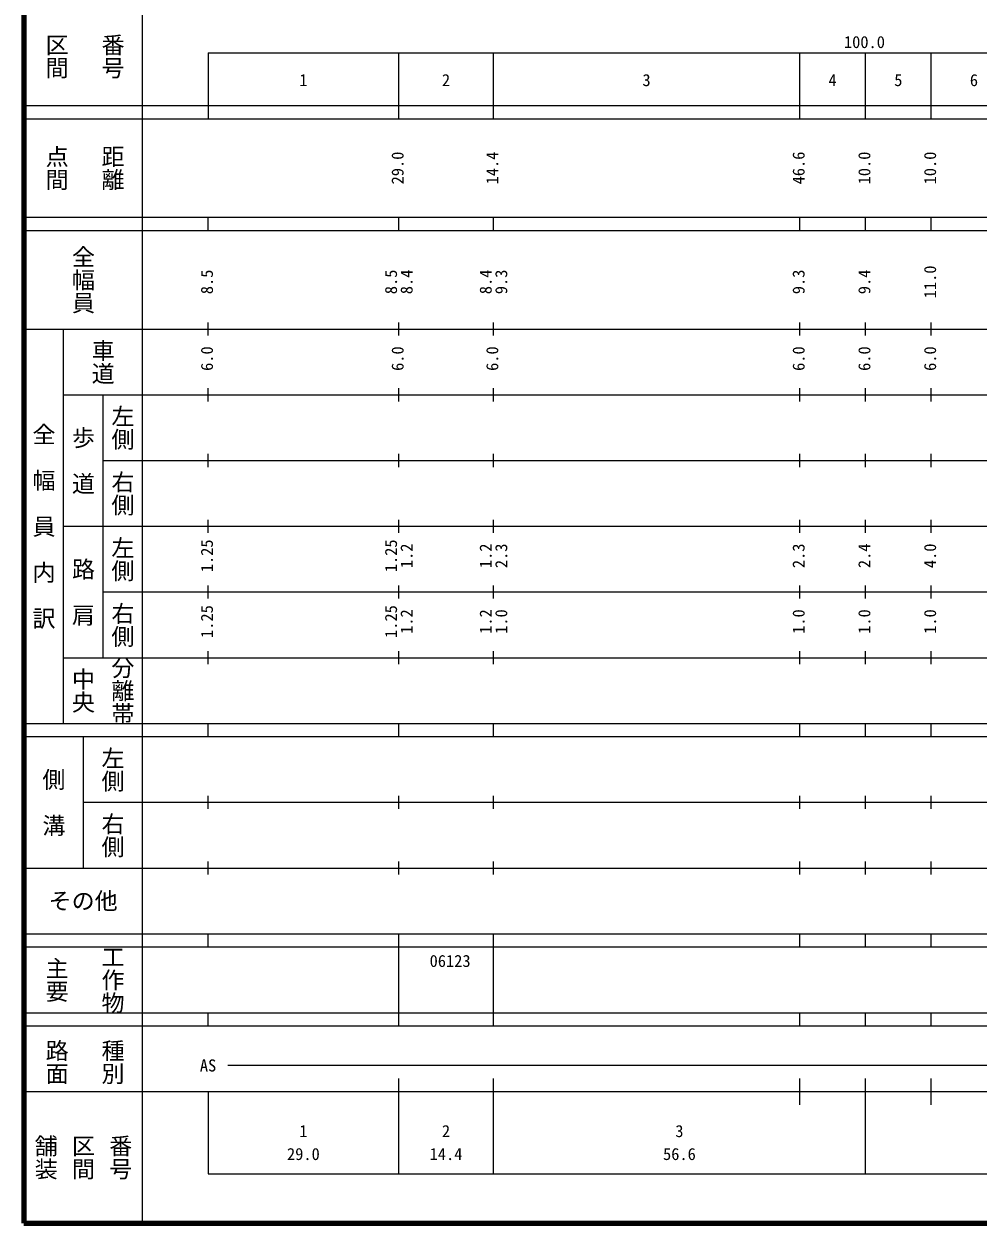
# Model space of a CAD drawing. Units: millimetres on the paper, enlarged 1000 times. Extents: x 40000 to 680000, y 20000 to 380000.
# Drawn here: x 40000 to 185119, y 20000 to 202409 of the extents above; entities that cross this region are included whole.
import ezdxf
from ezdxf.enums import TextEntityAlignment as Align

# ---------------------------------------------------------------- set-up
doc = ezdxf.new("R2010")
doc.units = ezdxf.units.MM
doc.header["$LTSCALE"] = 1000
doc.layers.add('M-TTL', color=2, linetype='Continuous', lineweight=140)
doc.layers.add('M-TTL-BAND', color=7, linetype='Continuous', lineweight=25)
doc.styles.add('@ＭＳ ゴシック', font='')
doc.styles.add('ＭＳ ゴシック', font='')
doc.styles.get('@ＭＳ ゴシック').set_extended_font_data('@MS Gothic')
doc.styles.get('ＭＳ ゴシック').set_extended_font_data('MS Gothic')

msp = doc.modelspace()

# ---------------------------------------------------------------- linework, layer by layer
at = {"layer": 'M-TTL'}
for p, q in [((40000, 380000), (40000, 20000)), ((40000, 20000), (680000, 20000))]:
    msp.add_line(p, q, dxfattribs=at)
at = {"layer": 'M-TTL-BAND'}
for p, q in [((58000, 370000), (58000, 20000)), ((68000, 198000), (579000, 198000)), ((68000, 198000), (68000, 188000)), ((97000, 188000), (97000, 198000)), ((111400, 188000), (111400, 198000)), ((158000, 188000), (158000, 198000)), ((168000, 188000), (168000, 198000)), ((178000, 188000), (178000, 198000)), ((40000, 190000), (579000, 190000)), ((40000, 188000), (579000, 188000)), ((40000, 173000), (579000, 173000)), ((68000, 171000), (68000, 173000)), ((97000, 171000), (97000, 173000)), ((111400, 171000), (111400, 173000)), ((158000, 171000), (158000, 173000)), ((168000, 171000), (168000, 173000)), ((178000, 171000), (178000, 173000)), ((40000, 171000), (579000, 171000)), ((68000, 155000), (68000, 157000)), ((97000, 155000), (97000, 157000)), ((111400, 155000), (111400, 157000)), ((158000, 155000), (158000, 157000)), ((168000, 155000), (168000, 157000)), ((178000, 155000), (178000, 157000)), ((40000, 156000), (579000, 156000)), ((46000, 96000), (46000, 156000)), ((46000, 146000), (579000, 146000)), ((52000, 146000), (52000, 106000)), ((68000, 145000), (68000, 147000)), ((97000, 145000), (97000, 147000)), ((111400, 145000), (111400, 147000)), ((158000, 145000), (158000, 147000)), ((168000, 145000), (168000, 147000)), ((178000, 145000), (178000, 147000)), ((68000, 135000), (68000, 137000)), ((97000, 135000), (97000, 137000)), ((111400, 135000), (111400, 137000)), ((158000, 135000), (158000, 137000)), ((168000, 135000), (168000, 137000)), ((178000, 135000), (178000, 137000)), ((52000, 136000), (579000, 136000)), ((46000, 126000), (579000, 126000)), ((68000, 125000), (68000, 127000)), ((97000, 125000), (97000, 127000)), ((111400, 125000), (111400, 127000)), ((158000, 125000), (158000, 127000)), ((168000, 125000), (168000, 127000)), ((178000, 125000), (178000, 127000)), ((68000, 115000), (68000, 117000)), ((97000, 115000), (97000, 117000)), ((111400, 115000), (111400, 117000)), ((158000, 115000), (158000, 117000)), ((168000, 115000), (168000, 117000)), ((178000, 115000), (178000, 117000)), ((52000, 116000), (579000, 116000)), ((46000, 106000), (579000, 106000)), ((68000, 105000), (68000, 107000)), ((97000, 105000), (97000, 107000)), ((111400, 105000), (111400, 107000)), ((158000, 105000), (158000, 107000)), ((168000, 105000), (168000, 107000)), ((178000, 105000), (178000, 107000)), ((40000, 96000), (579000, 96000)), ((68000, 94000), (68000, 96000)), ((97000, 94000), (97000, 96000)), ((111400, 94000), (111400, 96000)), ((158000, 94000), (158000, 96000)), ((168000, 94000), (168000, 96000)), ((178000, 94000), (178000, 96000)), ((40000, 94000), (579000, 94000)), ((49000, 94000), (49000, 74000)), ((49000, 84000), (579000, 84000)), ((68000, 83000), (68000, 85000)), ((97000, 83000), (97000, 85000)), ((111400, 83000), (111400, 85000)), ((158000, 83000), (158000, 85000)), ((168000, 83000), (168000, 85000)), ((178000, 83000), (178000, 85000)), ((68000, 73000), (68000, 75000)), ((97000, 73000), (97000, 75000)), ((111400, 73000), (111400, 75000)), ((158000, 73000), (158000, 75000)), ((168000, 73000), (168000, 75000)), ((178000, 73000), (178000, 75000)), ((40000, 74000), (579000, 74000)), ((40000, 64000), (579000, 64000)), ((68000, 62000), (68000, 64000)), ((97000, 62000), (97000, 64000)), ((111400, 62000), (111400, 64000)), ((158000, 62000), (158000, 64000)), ((168000, 62000), (168000, 64000)), ((178000, 62000), (178000, 64000)), ((40000, 62000), (579000, 62000)), ((97000, 52000), (97000, 62000)), ((111400, 52000), (111400, 62000)), ((40000, 52000), (579000, 52000)), ((68000, 50000), (68000, 52000)), ((97000, 50000), (97000, 52000)), ((111400, 50000), (111400, 52000)), ((158000, 50000), (158000, 52000)), ((168000, 50000), (168000, 52000)), ((178000, 50000), (178000, 52000)), ((40000, 50000), (579000, 50000)), ((71000, 44000), (565000, 44000)), ((97000, 27500), (97000, 42000)), ((111400, 27500), (111400, 42000)), ((158000, 38000), (158000, 42000)), ((168000, 27500), (168000, 42000)), ((178000, 38000), (178000, 42000)), ((40000, 40000), (579000, 40000)), ((68000, 40000), (68000, 27500)), ((68000, 27500), (579000, 27500))]:
    msp.add_line(p, q, dxfattribs=at)

# ---------------------------------------------------------------- texts
at = {"layer": 'M-TTL-BAND', "style": '@ＭＳ ゴシック'}
for s, p in [('番号', (53500, 197500)), ('区間', (45000, 197500)), ('点間', (45000, 180500)), ('距離', (53500, 180500)), ('全幅員', (49000, 163500)), ('車道', (52000, 151000)), ('左側', (55000, 141000)), ('全\u3000幅\u3000員\u3000内\u3000訳', (43000, 126000)), ('歩\u3000道', (49000, 136000)), ('右側', (55000, 131000)), ('左側', (55000, 121000)), ('路\u3000肩', (49000, 116000)), ('右側', (55000, 111000)), ('分離帯', (55000, 101000)), ('中央', (49000, 101000)), ('左側', (53500, 89000)), ('側\u3000溝', (44500, 84000)), ('右側', (53500, 79000)), ('主要', (45000, 57000)), ('工作物', (53500, 57000)), ('路面', (45000, 44500)), ('種別', (53500, 44500)), ('舗装', (43333, 30000)), ('区間', (49000, 30000)), ('番号', (54667, 30000))]:
    msp.add_text(s, height=2566, rotation=270, dxfattribs=at).set_placement(p, align=Align.MIDDLE_CENTER)
at = {"layer": 'M-TTL-BAND', "style": 'ＭＳ ゴシック'}
for s, p in [('100.0', (167844, 198195)), ('1', (82500, 192405)), ('2', (104200, 192405)), ('3', (134700, 192405)), ('4', (163000, 192405)), ('5', (173000, 192405)), ('6', (184500, 192405)), ('AS', (68000, 42500)), ('1', (82500, 32523)), ('2', (104200, 32523)), ('3', (139700, 32523)), ('29.0', (82500, 29033)), ('14.4', (104200, 29033)), ('56.6', (139700, 29033))]:
    msp.add_text(s, height=1833, dxfattribs=at).set_placement(p, align=Align.BOTTOM_CENTER)
for s, p in [('29.0', (98290, 180500)), ('14.4', (112690, 180500)), ('46.6', (159290, 180500)), ('10.0', (169290, 180500)), ('10.0', (179290, 180500)), ('8.5', (69290, 163174)), ('8.5', (97290, 163174)), ('8.4', (99660, 163174)), ('8.4', (111690, 163174)), ('9.3', (114060, 163174)), ('9.3', (159290, 163174)), ('9.4', (169290, 163174)), ('11.0', (179290, 163174)), ('6.0', (69290, 151500)), ('6.0', (98290, 151500)), ('6.0', (112690, 151500)), ('6.0', (159290, 151500)), ('6.0', (169290, 151500)), ('6.0', (179290, 151500)), ('1.25', (69290, 121500)), ('1.25', (97290, 121500)), ('1.2', (99660, 121500)), ('1.2', (111690, 121500)), ('2.3', (114060, 121500)), ('2.3', (159290, 121500)), ('2.4', (169290, 121500)), ('4.0', (179290, 121500)), ('1.25', (69290, 111500)), ('1.25', (97290, 111500)), ('1.2', (99660, 111500)), ('1.2', (111690, 111500)), ('1.0', (114060, 111500)), ('1.0', (159290, 111500)), ('1.0', (169290, 111500)), ('1.0', (179290, 111500))]:
    msp.add_text(s, height=1833, rotation=90, dxfattribs=at).set_placement(p, align=Align.BOTTOM_CENTER)
msp.add_text('その他', height=2566, dxfattribs=at).set_placement((49000, 69000), align=Align.MIDDLE_CENTER)
msp.add_text('06123', height=1833, dxfattribs=at).set_placement((101700, 58405), align=Align.BOTTOM_LEFT)

doc.saveas('drawing.dxf')
